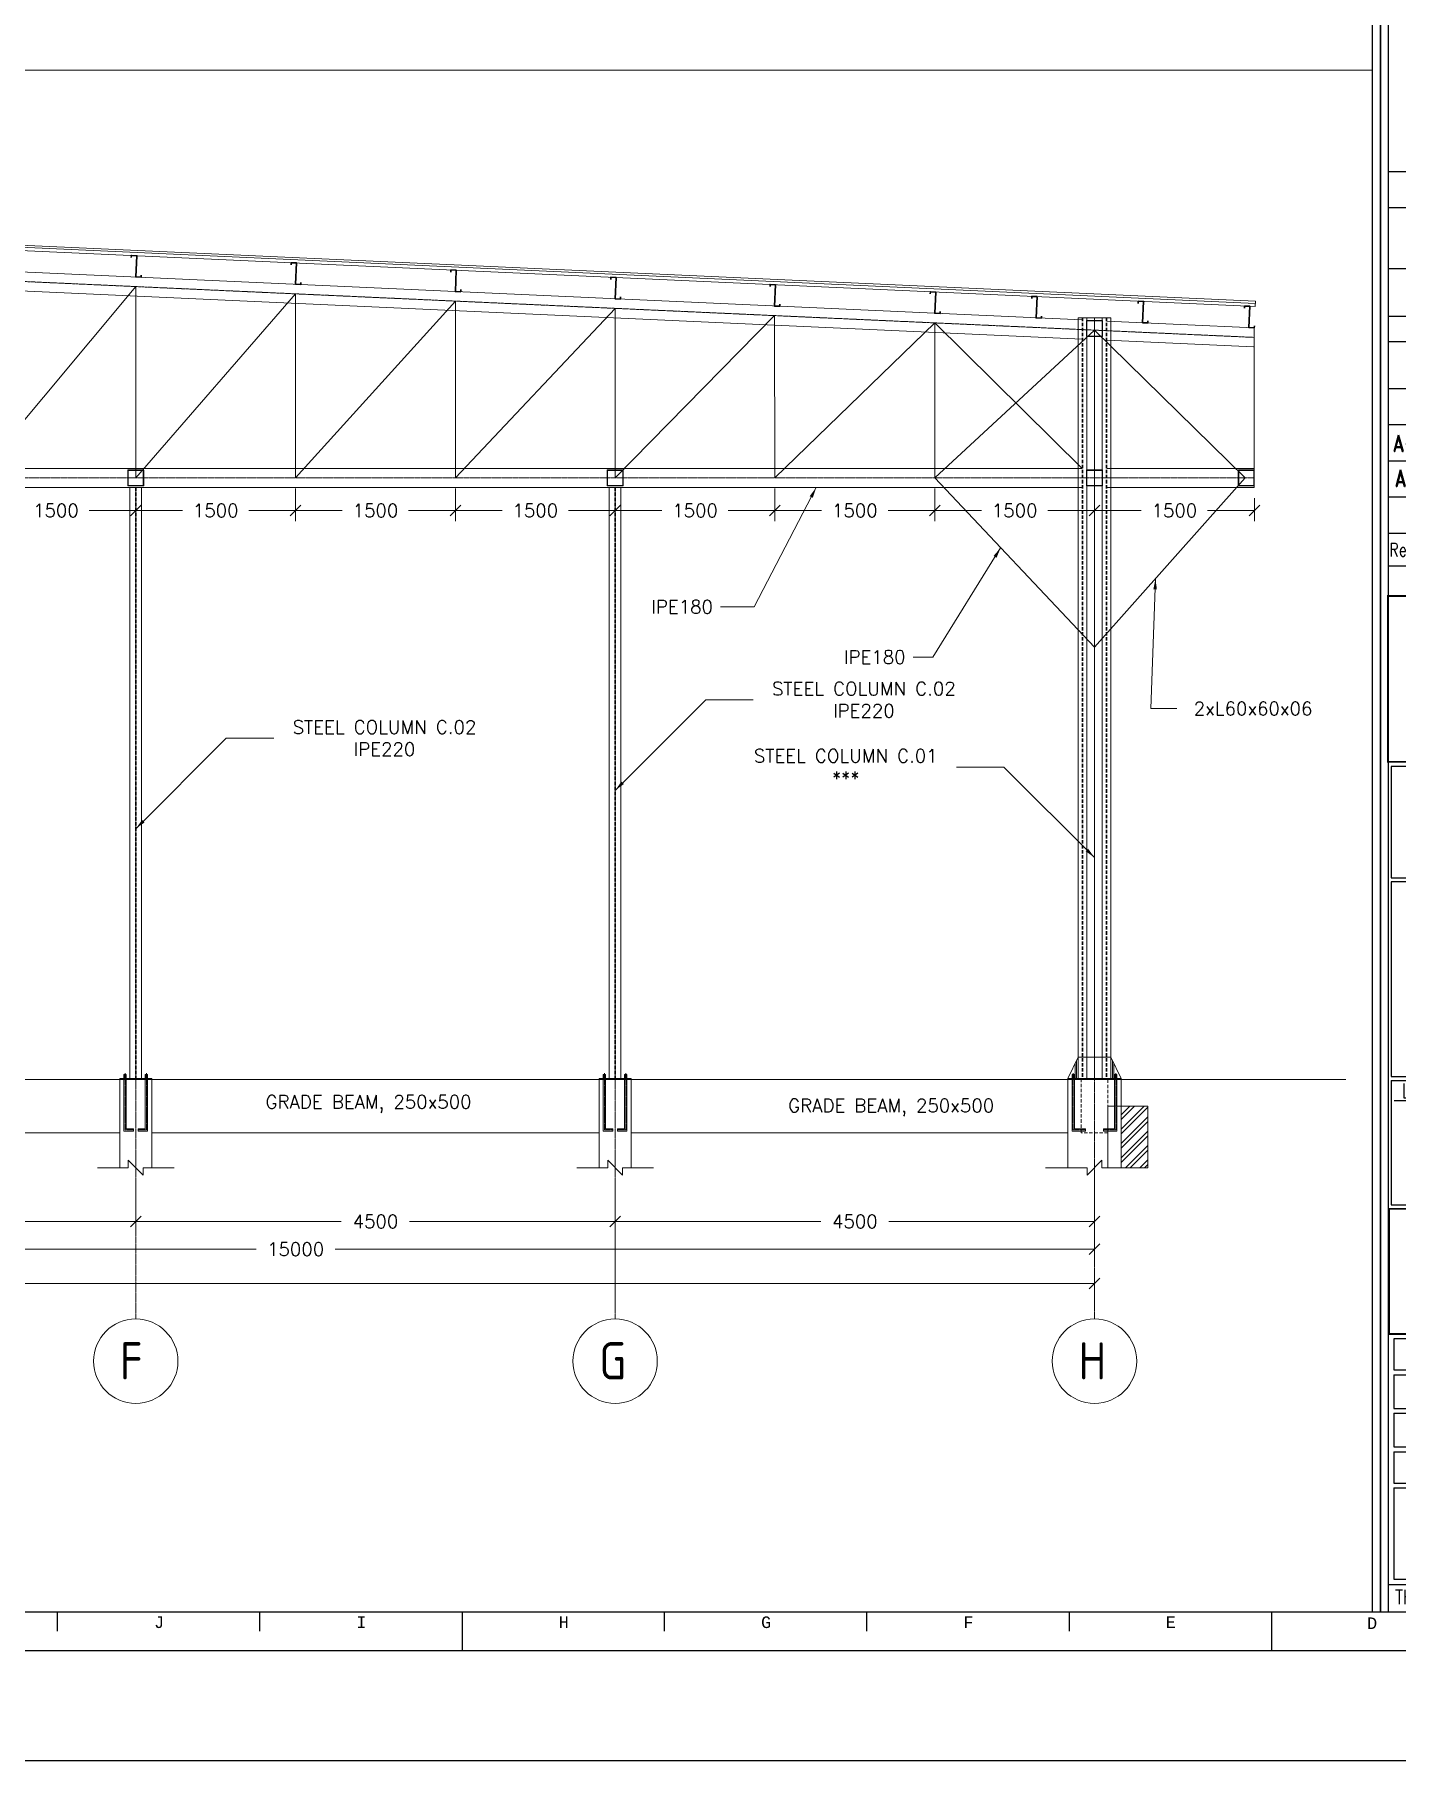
# Model space of a CAD drawing. Header units: millimetres. Extents: x -388065 to 2372687422, y -192755 to 667797.
# Drawn here: x 1439258 to 1452043, y 380354 to 396562 of the extents above; entities that cross this region are included whole.
import ezdxf

# ---------------------------------------------------------------- set-up
doc = ezdxf.new("R2010")
doc.units = ezdxf.units.MM
doc.linetypes.add('CENTER', pattern=[2, 1.25, -0.25, 0.25, -0.25])
doc.linetypes.add('HIDDEN2', pattern=[4.7625, 3.175, -1.5875])
doc.layers.add('Label', color=192, linetype='Continuous')
doc.layers.add('LOGO', color=250, linetype='Continuous')
for name, color, linetype, lineweight in [('STR-CL', 1, 'CENTER', 9), ('STR-CONC_IN_SEC', 7, 'Continuous', 15), ('STR-CONC_IN_SEC_HIDD', 7, 'HIDDEN2', 15), ('STR-DIM', 1, 'Continuous', 9), ('STR-GRID', 248, 'Continuous', 9), ('STR-STEEL', 6, 'Continuous', 30), ('STR-STEEL_IN_SEC', 6, 'Continuous', 15), ('STR-STEEL_IN_SEC_HIDD', 6, 'HIDDEN2', 15), ('STR-TEXT', 7, 'Continuous', 9)]:
    doc.layers.add(name, color=color, linetype=linetype, lineweight=lineweight)
doc.styles.add('MINA_MM_ANNOT_PLAN', font='dim.shx', dxfattribs={"height": 350})
doc.styles.add('MINA_MM_X-SEC', font='romans.shx', dxfattribs={"height": 125})
doc.styles.add('ROMAND', font='romand__.ttf', dxfattribs={"height": 0.22})
doc.styles.add('STANDART', font='MONOTXT.shx')
doc.dimstyles.new('MINA_MM_X-SEC', dxfattribs={"dimtxt": 125, "dimasz": 100, "dimexe": 100, "dimexo": 100, "dimgap": 100, "dimtad": 0, "dimdec": 0, "dimzin": 0, "dimdsep": 46, "dimtxsty": 'MINA_MM_X-SEC', "dimblk": 'OBLIQUE', "dimcen": 0.09, "dimclrd": 256, "dimclre": 256, "dimclrt": 7, "dimadec": 0, "dimazin": 0, "dimtfac": 1, "dimtdec": 0, "dimtix": 1, "dimtofl": 0, "dimtmove": 0, "dimatfit": 0, "dimfxl": 1, "dimtolj": 1, "dimtzin": 0, "dimlwd": -1, "dimlwe": -1, "dimarcsym": 0})

# ---------------------------------------------------------------- blocks, each defined once
blk = doc.blocks.new('_OBLIQUE')
at = {"color": 0, "linetype": 'ByBlock'}
blk.add_line((-0.5, -0.5), (0.5, 0.5), dxfattribs=at)
blk = doc.blocks.new('*D1618')
at = {"layer": 'Defpoints', "color": 0, "ltscale": 10, "transparency": 16777216}
for p in [(1449209, 384833), (1419209, 384499), (1449209, 384499)]:
    blk.add_point(p, dxfattribs=at)
at = {"layer": 'STR-DIM', "ltscale": 10, "transparency": 16777216}
for p, q in [((1419209, 384599), (1419209, 384933)), ((1419209, 384833), (1433829, 384833)), ((1449209, 384833), (1434588, 384833)), ((1449209, 384599), (1449209, 384933))]:
    blk.add_line(p, q, dxfattribs=at)
at = {"layer": 'STR-DIM', "ltscale": 10, "transparency": 16777216, "xscale": 100, "yscale": 100, "zscale": 100, "rotation": 180}
blk.add_blockref('_OBLIQUE', (1419209, 384833), dxfattribs=at)
at = {"layer": 'STR-DIM', "ltscale": 10, "transparency": 16777216, "xscale": 100, "yscale": 100, "zscale": 100}
blk.add_blockref('_OBLIQUE', (1449209, 384833), dxfattribs=at)
at = {"layer": 'STR-DIM', "color": 7, "ltscale": 10, "transparency": 16777216, "insert": (1434209, 384833), "char_height": 125, "attachment_point": 5, "style": 'MINA_MM_X-SEC'}
blk.add_mtext('\\A1;30000', dxfattribs=at)
blk = doc.blocks.new('*D1546')
at = {"layer": 'Defpoints', "color": 0, "ltscale": 10, "transparency": 16777216}
for p in [(1449209, 392398), (1450709, 392308), (1449209, 392092)]:
    blk.add_point(p, dxfattribs=at)
at = {"layer": 'STR-DIM', "ltscale": 10, "transparency": 16777216}
for p, q in [((1449209, 392298), (1449209, 391992)), ((1449209, 392092), (1449647, 392092)), ((1450709, 392092), (1450270, 392092)), ((1450709, 392208), (1450709, 391992))]:
    blk.add_line(p, q, dxfattribs=at)
at = {"layer": 'STR-DIM', "ltscale": 10, "transparency": 16777216, "xscale": 100, "yscale": 100, "zscale": 100, "rotation": 180}
blk.add_blockref('_OBLIQUE', (1449209, 392092), dxfattribs=at)
at = {"layer": 'STR-DIM', "ltscale": 10, "transparency": 16777216, "xscale": 100, "yscale": 100, "zscale": 100}
blk.add_blockref('_OBLIQUE', (1450709, 392092), dxfattribs=at)
at = {"layer": 'STR-DIM', "color": 7, "ltscale": 10, "transparency": 16777216, "insert": (1449959, 392092), "char_height": 125, "attachment_point": 5, "style": 'MINA_MM_X-SEC'}
blk.add_mtext('\\A1;1500', dxfattribs=at)
blk = doc.blocks.new('*D1547')
at = {"layer": 'Defpoints', "color": 0, "ltscale": 10, "transparency": 16777216}
for p in [(1447709, 392398), (1449209, 392398), (1447709, 392092)]:
    blk.add_point(p, dxfattribs=at)
at = {"layer": 'STR-DIM', "ltscale": 10, "transparency": 16777216}
for p, q in [((1447709, 392298), (1447709, 391992)), ((1449209, 392298), (1449209, 391992)), ((1447709, 392092), (1448147, 392092)), ((1449209, 392092), (1448770, 392092))]:
    blk.add_line(p, q, dxfattribs=at)
at = {"layer": 'STR-DIM', "ltscale": 10, "transparency": 16777216, "xscale": 100, "yscale": 100, "zscale": 100, "rotation": 180}
blk.add_blockref('_OBLIQUE', (1447709, 392092), dxfattribs=at)
at = {"layer": 'STR-DIM', "ltscale": 10, "transparency": 16777216, "xscale": 100, "yscale": 100, "zscale": 100}
blk.add_blockref('_OBLIQUE', (1449209, 392092), dxfattribs=at)
at = {"layer": 'STR-DIM', "color": 7, "ltscale": 10, "transparency": 16777216, "insert": (1448459, 392092), "char_height": 125, "attachment_point": 5, "style": 'MINA_MM_X-SEC'}
blk.add_mtext('\\A1;1500', dxfattribs=at)
blk = doc.blocks.new('*D1548')
at = {"layer": 'Defpoints', "color": 0, "ltscale": 10, "transparency": 16777216}
for p in [(1444709, 392398), (1446209, 392398), (1444709, 392092)]:
    blk.add_point(p, dxfattribs=at)
at = {"layer": 'STR-DIM', "ltscale": 10, "transparency": 16777216}
for p, q in [((1444709, 392298), (1444709, 391992)), ((1446209, 392298), (1446209, 391992)), ((1444709, 392092), (1445147, 392092)), ((1446209, 392092), (1445770, 392092))]:
    blk.add_line(p, q, dxfattribs=at)
at = {"layer": 'STR-DIM', "ltscale": 10, "transparency": 16777216, "xscale": 100, "yscale": 100, "zscale": 100, "rotation": 180}
blk.add_blockref('_OBLIQUE', (1444709, 392092), dxfattribs=at)
at = {"layer": 'STR-DIM', "ltscale": 10, "transparency": 16777216, "xscale": 100, "yscale": 100, "zscale": 100}
blk.add_blockref('_OBLIQUE', (1446209, 392092), dxfattribs=at)
at = {"layer": 'STR-DIM', "color": 7, "ltscale": 10, "transparency": 16777216, "insert": (1445459, 392092), "char_height": 125, "attachment_point": 5, "style": 'MINA_MM_X-SEC'}
blk.add_mtext('\\A1;1500', dxfattribs=at)
blk = doc.blocks.new('*D1549')
at = {"layer": 'Defpoints', "color": 0, "ltscale": 10, "transparency": 16777216}
for p in [(1443209, 392398), (1444709, 392398), (1443209, 392092)]:
    blk.add_point(p, dxfattribs=at)
at = {"layer": 'STR-DIM', "ltscale": 10, "transparency": 16777216}
for p, q in [((1443209, 392298), (1443209, 391992)), ((1444709, 392298), (1444709, 391992)), ((1443209, 392092), (1443647, 392092)), ((1444709, 392092), (1444270, 392092))]:
    blk.add_line(p, q, dxfattribs=at)
at = {"layer": 'STR-DIM', "ltscale": 10, "transparency": 16777216, "xscale": 100, "yscale": 100, "zscale": 100, "rotation": 180}
blk.add_blockref('_OBLIQUE', (1443209, 392092), dxfattribs=at)
at = {"layer": 'STR-DIM', "ltscale": 10, "transparency": 16777216, "xscale": 100, "yscale": 100, "zscale": 100}
blk.add_blockref('_OBLIQUE', (1444709, 392092), dxfattribs=at)
at = {"layer": 'STR-DIM', "color": 7, "ltscale": 10, "transparency": 16777216, "insert": (1443959, 392092), "char_height": 125, "attachment_point": 5, "style": 'MINA_MM_X-SEC'}
blk.add_mtext('\\A1;1500', dxfattribs=at)
blk = doc.blocks.new('*D1550')
at = {"layer": 'Defpoints', "color": 0, "ltscale": 10, "transparency": 16777216}
for p in [(1441709, 392398), (1443209, 392398), (1441709, 392092)]:
    blk.add_point(p, dxfattribs=at)
at = {"layer": 'STR-DIM', "ltscale": 10, "transparency": 16777216}
for p, q in [((1441709, 392298), (1441709, 391992)), ((1443209, 392298), (1443209, 391992)), ((1441709, 392092), (1442147, 392092)), ((1443209, 392092), (1442770, 392092))]:
    blk.add_line(p, q, dxfattribs=at)
at = {"layer": 'STR-DIM', "ltscale": 10, "transparency": 16777216, "xscale": 100, "yscale": 100, "zscale": 100, "rotation": 180}
blk.add_blockref('_OBLIQUE', (1441709, 392092), dxfattribs=at)
at = {"layer": 'STR-DIM', "ltscale": 10, "transparency": 16777216, "xscale": 100, "yscale": 100, "zscale": 100}
blk.add_blockref('_OBLIQUE', (1443209, 392092), dxfattribs=at)
at = {"layer": 'STR-DIM', "color": 7, "ltscale": 10, "transparency": 16777216, "insert": (1442459, 392092), "char_height": 125, "attachment_point": 5, "style": 'MINA_MM_X-SEC'}
blk.add_mtext('\\A1;1500', dxfattribs=at)
blk = doc.blocks.new('*D1551')
at = {"layer": 'Defpoints', "color": 0, "ltscale": 10, "transparency": 16777216}
for p in [(1440209, 392398), (1441709, 392398), (1440209, 392092)]:
    blk.add_point(p, dxfattribs=at)
at = {"layer": 'STR-DIM', "ltscale": 10, "transparency": 16777216}
for p, q in [((1440209, 392298), (1440209, 391992)), ((1441709, 392298), (1441709, 391992)), ((1440209, 392092), (1440647, 392092)), ((1441709, 392092), (1441270, 392092))]:
    blk.add_line(p, q, dxfattribs=at)
at = {"layer": 'STR-DIM', "ltscale": 10, "transparency": 16777216, "xscale": 100, "yscale": 100, "zscale": 100, "rotation": 180}
blk.add_blockref('_OBLIQUE', (1440209, 392092), dxfattribs=at)
at = {"layer": 'STR-DIM', "ltscale": 10, "transparency": 16777216, "xscale": 100, "yscale": 100, "zscale": 100}
blk.add_blockref('_OBLIQUE', (1441709, 392092), dxfattribs=at)
at = {"layer": 'STR-DIM', "color": 7, "ltscale": 10, "transparency": 16777216, "insert": (1440959, 392092), "char_height": 125, "attachment_point": 5, "style": 'MINA_MM_X-SEC'}
blk.add_mtext('\\A1;1500', dxfattribs=at)
blk = doc.blocks.new('*D1552')
at = {"layer": 'Defpoints', "color": 0, "ltscale": 10, "transparency": 16777216}
for p in [(1438709, 392398), (1440209, 392398), (1438709, 392092)]:
    blk.add_point(p, dxfattribs=at)
at = {"layer": 'STR-DIM', "ltscale": 10, "transparency": 16777216}
for p, q in [((1438709, 392298), (1438709, 391992)), ((1440209, 392298), (1440209, 391992)), ((1438709, 392092), (1439147, 392092)), ((1440209, 392092), (1439770, 392092))]:
    blk.add_line(p, q, dxfattribs=at)
at = {"layer": 'STR-DIM', "ltscale": 10, "transparency": 16777216, "xscale": 100, "yscale": 100, "zscale": 100, "rotation": 180}
blk.add_blockref('_OBLIQUE', (1438709, 392092), dxfattribs=at)
at = {"layer": 'STR-DIM', "ltscale": 10, "transparency": 16777216, "xscale": 100, "yscale": 100, "zscale": 100}
blk.add_blockref('_OBLIQUE', (1440209, 392092), dxfattribs=at)
at = {"layer": 'STR-DIM', "color": 7, "ltscale": 10, "transparency": 16777216, "insert": (1439459, 392092), "char_height": 125, "attachment_point": 5, "style": 'MINA_MM_X-SEC'}
blk.add_mtext('\\A1;1500', dxfattribs=at)
blk = doc.blocks.new('*D1556')
at = {"layer": 'Defpoints', "color": 0, "ltscale": 10, "transparency": 16777216}
for p in [(1446209, 392398), (1447709, 392398), (1447709, 392092)]:
    blk.add_point(p, dxfattribs=at)
at = {"layer": 'STR-DIM', "ltscale": 10, "transparency": 16777216}
for p, q in [((1446209, 392298), (1446209, 391992)), ((1447709, 392298), (1447709, 391992)), ((1446209, 392092), (1446647, 392092)), ((1447709, 392092), (1447270, 392092))]:
    blk.add_line(p, q, dxfattribs=at)
at = {"layer": 'STR-DIM', "ltscale": 10, "transparency": 16777216, "xscale": 100, "yscale": 100, "zscale": 100, "rotation": 180}
blk.add_blockref('_OBLIQUE', (1446209, 392092), dxfattribs=at)
at = {"layer": 'STR-DIM', "ltscale": 10, "transparency": 16777216, "xscale": 100, "yscale": 100, "zscale": 100}
blk.add_blockref('_OBLIQUE', (1447709, 392092), dxfattribs=at)
at = {"layer": 'STR-DIM', "color": 7, "ltscale": 10, "transparency": 16777216, "insert": (1446959, 392092), "char_height": 125, "attachment_point": 5, "style": 'MINA_MM_X-SEC'}
blk.add_mtext('\\A1;1500', dxfattribs=at)
blk = doc.blocks.new('*D1558')
at = {"layer": 'Defpoints', "color": 0, "ltscale": 10, "transparency": 16777216}
for p in [(1434209, 392398), (1449209, 385664), (1434209, 385154)]:
    blk.add_point(p, dxfattribs=at)
at = {"layer": 'STR-DIM', "ltscale": 10, "transparency": 16777216}
for p, q in [((1434209, 392298), (1434209, 385054)), ((1449209, 385564), (1449209, 385054)), ((1434209, 385154), (1441338, 385154)), ((1449209, 385154), (1442079, 385154))]:
    blk.add_line(p, q, dxfattribs=at)
at = {"layer": 'STR-DIM', "ltscale": 10, "transparency": 16777216, "xscale": 100, "yscale": 100, "zscale": 100, "rotation": 180}
blk.add_blockref('_OBLIQUE', (1434209, 385154), dxfattribs=at)
at = {"layer": 'STR-DIM', "ltscale": 10, "transparency": 16777216, "xscale": 100, "yscale": 100, "zscale": 100}
blk.add_blockref('_OBLIQUE', (1449209, 385154), dxfattribs=at)
at = {"layer": 'STR-DIM', "color": 7, "ltscale": 10, "transparency": 16777216, "insert": (1441709, 385154), "char_height": 125, "attachment_point": 5, "style": 'MINA_MM_X-SEC'}
blk.add_mtext('\\A1;15000', dxfattribs=at)
blk = doc.blocks.new('*D1621')
at = {"layer": 'Defpoints', "color": 0, "ltscale": 10, "transparency": 16777216}
for p in [(1449209, 385664), (1449209, 385416), (1444709, 384499)]:
    blk.add_point(p, dxfattribs=at)
at = {"layer": 'STR-DIM', "ltscale": 10, "transparency": 16777216}
for p, q in [((1444709, 384599), (1444709, 385516)), ((1449209, 385564), (1449209, 385316)), ((1444709, 385416), (1446638, 385416)), ((1449209, 385416), (1447279, 385416))]:
    blk.add_line(p, q, dxfattribs=at)
at = {"layer": 'STR-DIM', "ltscale": 10, "transparency": 16777216, "xscale": 100, "yscale": 100, "zscale": 100, "rotation": 180}
blk.add_blockref('_OBLIQUE', (1444709, 385416), dxfattribs=at)
at = {"layer": 'STR-DIM', "ltscale": 10, "transparency": 16777216, "xscale": 100, "yscale": 100, "zscale": 100}
blk.add_blockref('_OBLIQUE', (1449209, 385416), dxfattribs=at)
at = {"layer": 'STR-DIM', "color": 7, "ltscale": 10, "transparency": 16777216, "insert": (1446959, 385416), "char_height": 125, "attachment_point": 5, "style": 'MINA_MM_X-SEC'}
blk.add_mtext('\\A1;4500', dxfattribs=at)
blk = doc.blocks.new('LABLE')
at = {"layer": 'Label', "color": 7}
for p, q in [((68251, 679), (68251, 55391)), ((68531, 679), (68531, 55391)), ((68531, 26008), (79751, 26008)), ((68524, 15634), (79751, 15634)), ((68531, 15634), (79751, 15634)), ((679, 679), (79751, 679)), ((45139, 340), (45139, 679)), ((48696, 340), (48696, 679)), ((52253, 0), (52253, 679)), ((55809, 340), (55809, 679)), ((59366, 340), (59366, 679)), ((62923, 340), (62923, 679)), ((66480, 0), (66480, 679)), ((68531, 679), (79751, 679)), ((0, 0), (80430, 0))]:
    blk.add_line(p, q, dxfattribs=at)
at = {"layer": 'Label', "color": 253, "linetype": 'Continuous'}
for p, q in [((68531, 25372), (79751, 25372)), ((68531, 24300), (79751, 24300)), ((68531, 23464), (73945, 23464)), ((68531, 23020), (79751, 23020)), ((68531, 22192), (73945, 22192)), ((68531, 21556), (79751, 21556)), ((68531, 20920), (79751, 20920)), ((68531, 20284), (79751, 20284))]:
    blk.add_line(p, q, dxfattribs=at)
at = {"layer": 'Label', "color": 7, "linetype": 'Continuous'}
for p, q in [((68531, 19648), (79751, 19648)), ((68531, 19073), (79751, 19073)), ((68531, 18538), (79751, 18538)), ((79651, 15543), (68580, 15543)), ((68580, 15543), (68580, 13583)), ((68580, 13583), (79651, 13583)), ((68580, 13513), (68580, 10090)), ((68580, 10090), (79651, 10090)), ((68580, 10020), (77431, 10020)), ((71078, 5482), (68624, 5482)), ((68624, 5482), (68624, 4932)), ((68624, 4932), (71078, 4932)), ((68624, 4847), (68624, 4255)), ((68624, 4847), (71078, 4847)), ((68624, 4255), (71078, 4255)), ((68624, 4170), (71078, 4170)), ((68624, 4170), (68624, 3578)), ((68624, 3578), (71078, 3578)), ((68624, 3493), (68624, 2943)), ((68624, 3493), (71078, 3493)), ((68624, 2943), (71078, 2943)), ((68624, 2859), (68624, 1251)), ((68624, 2859), (75055, 2859)), ((68531, 1158), (79751, 1158))]:
    blk.add_line(p, q, dxfattribs=at)
at = {"layer": 'Label', "color": 7, "const_width": 30}
blk.add_lwpolyline([(68391, 679), (68391, 55391)], dxfattribs=at)
at = {"layer": 'Label', "color": 7, "const_width": 20}
for points in [[(79765, 15620), (79765, 18552), (68517, 18552), (68517, 15620)], [(79765, 5558), (79765, 7772), (68531, 7772), (68531, 5558)]]:
    blk.add_lwpolyline(points, close=True, dxfattribs=at)
at = {"layer": 'Label', "color": 7}
for points in [[(79758, 15627), (79758, 18545), (68524, 18545), (68524, 15627)], [(79751, 5572), (79751, 7758), (68545, 7758), (68545, 5572)]]:
    blk.add_lwpolyline(points, close=True, dxfattribs=at)
at = {"layer": 'Label', "color": 7, "linetype": 'Continuous'}
for points in [[(79651, 10090), (79651, 13513), (68580, 13513)], [(68580, 10020), (68580, 7835), (77431, 7835), (77431, 10020)], [(68624, 1251), (75055, 1251)]]:
    blk.add_lwpolyline(points, dxfattribs=at)
at = {"layer": 'Label', "color": 7, "linetype": 'Continuous', "style": 'ROMAND', "width": 0.8}
for s, height, p in [('A-02', 287.5, (68611, 21084)), ('A-01', 287.5, (68648, 20470)), ('Revision', 230, (68546, 19239)), ('%%u Location :', 250, (68630, 9720)), ('THIS DRAWING IS A PROPERTY OF TECHNOCON ENGINEERING GROUP', 250, (68650, 816))]:
    blk.add_text(s, height=height, dxfattribs=at).set_placement(p)
at = {"layer": 'Label', "color": 7, "style": 'STANDART', "width": 1}
for s, p in [('J', (46835, 394)), ('I', (50391, 394)), ('H', (53948, 394)), ('G', (57505, 394)), ('F', (61062, 394)), ('E', (64619, 394)), ('D', (68158, 377))]:
    blk.add_text(s, height=203, dxfattribs=at).set_placement(p)
blk = doc.blocks.new('*D1626')
at = {"layer": 'Defpoints', "color": 0, "ltscale": 10, "transparency": 16777216}
for p in [(1435709, 385920), (1440209, 385920), (1440209, 385416)]:
    blk.add_point(p, dxfattribs=at)
at = {"layer": 'STR-DIM', "ltscale": 10, "transparency": 16777216}
for p, q in [((1435709, 385820), (1435709, 385316)), ((1440209, 385820), (1440209, 385316)), ((1435709, 385416), (1437638, 385416)), ((1440209, 385416), (1438279, 385416))]:
    blk.add_line(p, q, dxfattribs=at)
at = {"layer": 'STR-DIM', "ltscale": 10, "transparency": 16777216, "xscale": 100, "yscale": 100, "zscale": 100, "rotation": 180}
blk.add_blockref('_OBLIQUE', (1435709, 385416), dxfattribs=at)
at = {"layer": 'STR-DIM', "ltscale": 10, "transparency": 16777216, "xscale": 100, "yscale": 100, "zscale": 100}
blk.add_blockref('_OBLIQUE', (1440209, 385416), dxfattribs=at)
at = {"layer": 'STR-DIM', "color": 7, "ltscale": 10, "transparency": 16777216, "insert": (1437959, 385416), "char_height": 125, "attachment_point": 5, "style": 'MINA_MM_X-SEC'}
blk.add_mtext('\\A1;4500', dxfattribs=at)
blk = doc.blocks.new('*D1627')
at = {"layer": 'Defpoints', "color": 0, "ltscale": 10, "transparency": 16777216}
for p in [(1440209, 385920), (1444709, 385920), (1444709, 385416)]:
    blk.add_point(p, dxfattribs=at)
at = {"layer": 'STR-DIM', "ltscale": 10, "transparency": 16777216}
for p, q in [((1440209, 385820), (1440209, 385316)), ((1444709, 385820), (1444709, 385316)), ((1440209, 385416), (1442138, 385416)), ((1444709, 385416), (1442779, 385416))]:
    blk.add_line(p, q, dxfattribs=at)
at = {"layer": 'STR-DIM', "ltscale": 10, "transparency": 16777216, "xscale": 100, "yscale": 100, "zscale": 100, "rotation": 180}
blk.add_blockref('_OBLIQUE', (1440209, 385416), dxfattribs=at)
at = {"layer": 'STR-DIM', "ltscale": 10, "transparency": 16777216, "xscale": 100, "yscale": 100, "zscale": 100}
blk.add_blockref('_OBLIQUE', (1444709, 385416), dxfattribs=at)
at = {"layer": 'STR-DIM', "color": 7, "ltscale": 10, "transparency": 16777216, "insert": (1442459, 385416), "char_height": 125, "attachment_point": 5, "style": 'MINA_MM_X-SEC'}
blk.add_mtext('\\A1;4500', dxfattribs=at)
blk = doc.blocks.new('*D1628')
at = {"layer": 'Defpoints', "color": 0, "ltscale": 10, "transparency": 16777216}
for p in [(1444709, 385920), (1449209, 385920), (1449209, 385416)]:
    blk.add_point(p, dxfattribs=at)
at = {"layer": 'STR-DIM', "ltscale": 10, "transparency": 16777216}
for p, q in [((1444709, 385820), (1444709, 385316)), ((1449209, 385820), (1449209, 385316)), ((1444709, 385416), (1446638, 385416)), ((1449209, 385416), (1447279, 385416))]:
    blk.add_line(p, q, dxfattribs=at)
at = {"layer": 'STR-DIM', "ltscale": 10, "transparency": 16777216, "xscale": 100, "yscale": 100, "zscale": 100, "rotation": 180}
blk.add_blockref('_OBLIQUE', (1444709, 385416), dxfattribs=at)
at = {"layer": 'STR-DIM', "ltscale": 10, "transparency": 16777216, "xscale": 100, "yscale": 100, "zscale": 100}
blk.add_blockref('_OBLIQUE', (1449209, 385416), dxfattribs=at)
at = {"layer": 'STR-DIM', "color": 7, "ltscale": 10, "transparency": 16777216, "insert": (1446959, 385416), "char_height": 125, "attachment_point": 5, "style": 'MINA_MM_X-SEC'}
blk.add_mtext('\\A1;4500', dxfattribs=at)

msp = doc.modelspace()

# ---------------------------------------------------------------- hatches: boundary and pattern name
at = {"layer": 'STR-CONC_IN_SEC', "ltscale": 10}
h = msp.add_hatch(dxfattribs=at)
h.set_pattern_fill('ANSI32', color=256, scale=10)
h.set_pattern_definition([(45, (1118314.47, 443489.88), (-67.35192, 67.35192), []), (45, (1118359.37, 443489.88), (-67.35192, 67.35192), [])])
h.paths.add_polyline_path([(1449458.5094, 385919.5076), (1449458.5094, 386497.5981), (1449708.5094, 386497.5981), (1449708.5094, 385919.5076)])

# ---------------------------------------------------------------- linework, layer by layer
at = {"layer": 'LOGO', "ltscale": 0.1}
msp.add_lwpolyline([(1459406.7465, 380353.5137), (1459406.7465, 412098.7654), (1414461.0282, 412098.7654), (1414461.0282, 380353.5137)], close=True, dxfattribs=at)
at = {"layer": 'STR-CL', "ltscale": 10}
for p, q in [((1450704.4227, 393717.6909), (1434208.5094, 394467.5052)), ((1449208.5094, 393902.7572), (1449208.5094, 384499.4444)), ((1434208.5094, 392397.5981), (1450708.5094, 392397.5981)), ((1440208.5094, 392307.5981), (1440208.5094, 384499.4444)), ((1444708.5094, 392307.5981), (1444708.5094, 384499.4444)), ((1440108.5094, 386275.7926), (1440108.5094, 386806.8254)), ((1440308.5094, 386275.7926), (1440308.5094, 386806.8254)), ((1444608.5094, 386275.7926), (1444608.5094, 386806.8254)), ((1444808.5094, 386275.7926), (1444808.5094, 386806.8254)), ((1449008.5094, 386275.7926), (1449008.5094, 386806.8254)), ((1449408.5094, 386275.7926), (1449408.5094, 386806.8254)), ((1440108.5094, 386275.7926), (1440185.8915, 386275.7926)), ((1440308.5094, 386275.7926), (1440231.1274, 386275.7926)), ((1444608.5094, 386275.7926), (1444685.8915, 386275.7926)), ((1444808.5094, 386275.7926), (1444731.1274, 386275.7926)), ((1449008.5094, 386275.7926), (1449123.2562, 386275.7926)), ((1449408.5094, 386275.7926), (1449293.7626, 386275.7926))]:
    msp.add_line(p, q, dxfattribs=at)
at = {"layer": 'STR-CONC_IN_SEC', "ltscale": 10}
for p, q in [((1416562.146, 386747.5981), (1451568.9627, 386747.5981)), ((1435858.5094, 386247.5981), (1440058.5094, 386247.5981)), ((1440358.5094, 386247.5981), (1444558.5094, 386247.5981)), ((1444858.5094, 386247.5981), (1448958.5094, 386247.5981))]:
    msp.add_line(p, q, dxfattribs=at)
for points in [[(1440358.5094, 385919.5076), (1440358.5094, 386747.5981), (1440058.5094, 386747.5981), (1440058.5094, 385919.5076)], [(1444858.5094, 385919.5076), (1444858.5094, 386747.5981), (1444558.5094, 386747.5981), (1444558.5094, 385919.5076)], [(1448958.5094, 385919.5076), (1448958.5094, 386747.5981), (1449458.5094, 386747.5981), (1449458.5094, 385919.5076)], [(1440568.5094, 385919.5076), (1440278.5094, 385919.5076), (1440278.5094, 385849.5076), (1440138.5094, 385989.5076), (1440138.5094, 385919.5076), (1439848.5094, 385919.5076)], [(1445068.5094, 385919.5076), (1444778.5094, 385919.5076), (1444778.5094, 385849.5076), (1444638.5094, 385989.5076), (1444638.5094, 385919.5076), (1444348.5094, 385919.5076)], [(1448748.5094, 385919.5076), (1449138.5094, 385919.5076), (1449138.5094, 385849.5076), (1449278.5094, 385989.5076), (1449278.5094, 385919.5076), (1449668.5094, 385919.5076)]]:
    msp.add_lwpolyline(points, dxfattribs=at)
msp.add_lwpolyline([(1449708.5094, 386497.5981), (1449333.5094, 386497.5981), (1449333.5094, 385919.5076), (1449708.5094, 385919.5076)], close=True, dxfattribs=at)
at = {"layer": 'STR-CONC_IN_SEC_HIDD', "ltscale": 10}
msp.add_lwpolyline([(1449083.5094, 386747.5981), (1449333.5094, 386747.5981), (1449333.5094, 386247.5981), (1449083.5094, 386247.5981)], close=True, dxfattribs=at)
at = {"layer": 'STR-GRID', "ltscale": 10}
for centre in [(1440208.5094, 384103.3669), (1444708.5094, 384103.3669), (1449208.5094, 384103.3669)]:
    msp.add_circle(centre, 396.0775, dxfattribs=at)
at = {"layer": 'STR-STEEL', "ltscale": 10}
for points in [[(1440166.7344, 394466.9555), (1440167.6425, 394486.9349), (1440217.5909, 394484.6645), (1440208.5094, 394284.8708), (1440258.4578, 394282.6004), (1440259.366, 394302.5798)], [(1441666.7344, 394398.7737), (1441667.6425, 394418.7531), (1441717.5909, 394416.4827), (1441708.5094, 394216.689), (1441758.4578, 394214.4186), (1441759.366, 394234.398)], [(1443166.7344, 394330.5919), (1443167.6425, 394350.5713), (1443217.5909, 394348.3009), (1443208.5094, 394148.5072), (1443258.4578, 394146.2368), (1443259.366, 394166.2162)], [(1444666.7344, 394262.4101), (1444667.6425, 394282.3895), (1444717.5909, 394280.1191), (1444708.5094, 394080.3254), (1444758.4578, 394078.055), (1444759.366, 394098.0344)], [(1446162.6477, 394194.414), (1446163.5558, 394214.3934), (1446213.5043, 394212.123), (1446204.4227, 394012.3293), (1446254.3711, 394010.0589), (1446255.2793, 394030.0383)], [(1447666.7344, 394126.0465), (1447667.6425, 394146.0258), (1447717.5909, 394143.7554), (1447708.5094, 393943.9617), (1447758.4578, 393941.6914), (1447759.366, 393961.6707)], [(1448618.8489, 394082.7685), (1448619.757, 394102.7479), (1448669.7054, 394100.4775), (1448660.6239, 393900.6838), (1448710.5723, 393898.4134), (1448711.4805, 393918.3928)], [(1449617.8174, 394037.3609), (1449618.7255, 394057.3402), (1449668.674, 394055.0698), (1449659.5924, 393855.2761), (1449709.5409, 393853.0058), (1449710.449, 393872.9851)], [(1450616.7859, 393991.9532), (1450617.6941, 394011.9326), (1450667.6425, 394009.6622), (1450658.561, 393809.8685), (1450708.5094, 393807.5981), (1450709.4176, 393827.5775)]]:
    msp.add_lwpolyline(points, dxfattribs=at)
at = {"layer": 'STR-STEEL_IN_SEC', "ltscale": 10}
for p, q in [((1415731.3428, 396226.1395), (1451817.9059, 396226.1365)), ((1450719.8613, 394057.3402), (1434220.5519, 394807.3088)), ((1450718.9532, 394037.3609), (1434220.5519, 394787.2882)), ((1450717.5909, 394007.3918), (1434220.5519, 394757.2572)), ((1449093.5094, 393881.0072), (1434208.5094, 394557.5981)), ((1449093.5094, 393700.8213), (1434208.5094, 394377.4122)), ((1438708.5094, 392397.5981), (1440208.5094, 394194.7779)), ((1440208.5094, 392397.5981), (1440208.5094, 394194.7779)), ((1440208.5094, 392397.5981), (1441708.5094, 394126.5961)), ((1441708.5094, 392397.5981), (1441708.5094, 394126.5961)), ((1441708.5094, 392397.5981), (1443208.5094, 394058.4143)), ((1443208.5094, 392397.5981), (1443208.5094, 394058.4143)), ((1450717.5909, 394007.3918), (1450719.8613, 394057.3402)), ((1443208.5094, 392397.5981), (1444708.5094, 393990.2324)), ((1444708.5094, 392397.5981), (1444708.5094, 393990.2324)), ((1444708.5094, 392397.5981), (1446204.4227, 393922.2364)), ((1446208.5094, 392397.5981), (1446204.4227, 393922.2364)), ((1449055.0094, 393902.7572), (1449055.0094, 386757.5981)), ((1449055.0094, 393902.7572), (1449362.0094, 393902.7572)), ((1449137.0094, 393902.7572), (1449137.0094, 386757.5981)), ((1449208.5094, 393902.7572), (1449208.5094, 386757.5981)), ((1449280.0094, 393902.7572), (1449280.0094, 386757.5981)), ((1450708.5094, 393807.5981), (1449323.5094, 393870.5526)), ((1449362.0094, 393902.7572), (1449362.0094, 386757.5981)), ((1446208.5094, 392397.5981), (1447708.5094, 393853.9617)), ((1447708.5094, 392397.5981), (1447708.5094, 393853.9617)), ((1449093.5094, 392487.5981), (1447708.5094, 393853.8688)), ((1449208.5094, 393785.687), (1447708.5094, 392397.5981)), ((1449208.5094, 392307.5981), (1449208.5094, 393785.687)), ((1449208.5094, 393785.687), (1450622.4225, 392397.5981)), ((1450708.5094, 392307.5981), (1450708.5094, 393807.5981)), ((1450700.336, 393627.7838), (1449323.5094, 393690.3668)), ((1434208.5094, 392487.5981), (1449093.5094, 392487.5981)), ((1449323.5094, 392487.5981), (1450708.5094, 392487.5981)), ((1434208.5094, 392307.5981), (1449093.5094, 392307.5981)), ((1449208.5094, 390807.5981), (1447708.5094, 392397.5981)), ((1450622.4225, 392397.5981), (1449208.5094, 390807.5981)), ((1449323.5094, 392307.5981), (1450708.5094, 392307.5981)), ((1449055.0094, 386957.5981), (1448958.5094, 386757.5981)), ((1449028.5094, 386757.5981), (1449028.5094, 386902.6758)), ((1449038.5094, 386757.5981), (1449038.5094, 386923.4012)), ((1449362.0094, 386957.5981), (1449055.0094, 386957.5981)), ((1449362.0094, 386957.5981), (1449458.5094, 386757.5981)), ((1449378.5094, 386757.5981), (1449378.5094, 386923.4012)), ((1449388.5094, 386757.5981), (1449388.5094, 386902.6758)), ((1440119.5094, 386793.5981), (1440097.5094, 386795.5981)), ((1440119.5094, 386795.5744), (1440097.5094, 386795.5981)), ((1440097.5094, 386264.7926), (1440097.5094, 386795.5744)), ((1440119.5094, 386791.5981), (1440097.5094, 386793.5981)), ((1440119.5094, 386789.5981), (1440097.5094, 386791.5981)), ((1440119.5094, 386787.5981), (1440097.5094, 386789.5981)), ((1440119.5094, 386785.5981), (1440097.5094, 386787.5981)), ((1440119.5094, 386783.5981), (1440097.5094, 386785.5981)), ((1440119.5094, 386781.5981), (1440097.5094, 386783.5981)), ((1440119.5094, 386779.5981), (1440097.5094, 386781.5981)), ((1440119.5094, 386777.5981), (1440097.5094, 386779.5981)), ((1440119.5094, 386775.5981), (1440097.5094, 386777.5981)), ((1440119.5094, 386773.5981), (1440097.5094, 386775.5981)), ((1440119.5094, 386771.5981), (1440097.5094, 386773.5981)), ((1440119.5094, 386769.5981), (1440097.5094, 386771.5981)), ((1440119.5094, 386767.5981), (1440097.5094, 386769.5981)), ((1440119.5094, 386765.5981), (1440097.5094, 386767.5981)), ((1440119.5094, 386763.5981), (1440097.5094, 386765.5981)), ((1440119.5094, 386761.5981), (1440097.5094, 386763.5981)), ((1440119.5094, 386759.5981), (1440097.5094, 386761.5981)), ((1440119.5094, 386757.5981), (1440097.5094, 386759.5981)), ((1440119.5094, 386286.7926), (1440119.5094, 386795.5744)), ((1440297.5094, 386793.5981), (1440319.5094, 386795.5981)), ((1440297.5094, 386795.5744), (1440319.5094, 386795.5981)), ((1440297.5094, 386286.7926), (1440297.5094, 386795.5744)), ((1440297.5094, 386791.5981), (1440319.5094, 386793.5981)), ((1440297.5094, 386789.5981), (1440319.5094, 386791.5981)), ((1440297.5094, 386787.5981), (1440319.5094, 386789.5981)), ((1440297.5094, 386785.5981), (1440319.5094, 386787.5981)), ((1440297.5094, 386783.5981), (1440319.5094, 386785.5981)), ((1440297.5094, 386781.5981), (1440319.5094, 386783.5981)), ((1440297.5094, 386779.5981), (1440319.5094, 386781.5981)), ((1440297.5094, 386777.5981), (1440319.5094, 386779.5981)), ((1440297.5094, 386775.5981), (1440319.5094, 386777.5981)), ((1440297.5094, 386773.5981), (1440319.5094, 386775.5981)), ((1440297.5094, 386771.5981), (1440319.5094, 386773.5981)), ((1440297.5094, 386769.5981), (1440319.5094, 386771.5981)), ((1440297.5094, 386767.5981), (1440319.5094, 386769.5981)), ((1440297.5094, 386765.5981), (1440319.5094, 386767.5981)), ((1440297.5094, 386763.5981), (1440319.5094, 386765.5981)), ((1440297.5094, 386761.5981), (1440319.5094, 386763.5981)), ((1440297.5094, 386759.5981), (1440319.5094, 386761.5981)), ((1440297.5094, 386757.5981), (1440319.5094, 386759.5981)), ((1440319.5094, 386264.7926), (1440319.5094, 386795.5744)), ((1444619.5094, 386793.5981), (1444597.5094, 386795.5981)), ((1444619.5094, 386795.5744), (1444597.5094, 386795.5981)), ((1444597.5094, 386264.7926), (1444597.5094, 386795.5744)), ((1444619.5094, 386791.5981), (1444597.5094, 386793.5981)), ((1444619.5094, 386789.5981), (1444597.5094, 386791.5981)), ((1444619.5094, 386787.5981), (1444597.5094, 386789.5981)), ((1444619.5094, 386785.5981), (1444597.5094, 386787.5981)), ((1444619.5094, 386783.5981), (1444597.5094, 386785.5981)), ((1444619.5094, 386781.5981), (1444597.5094, 386783.5981)), ((1444619.5094, 386779.5981), (1444597.5094, 386781.5981)), ((1444619.5094, 386777.5981), (1444597.5094, 386779.5981)), ((1444619.5094, 386775.5981), (1444597.5094, 386777.5981)), ((1444619.5094, 386773.5981), (1444597.5094, 386775.5981)), ((1444619.5094, 386771.5981), (1444597.5094, 386773.5981)), ((1444619.5094, 386769.5981), (1444597.5094, 386771.5981)), ((1444619.5094, 386767.5981), (1444597.5094, 386769.5981)), ((1444619.5094, 386765.5981), (1444597.5094, 386767.5981)), ((1444619.5094, 386763.5981), (1444597.5094, 386765.5981)), ((1444619.5094, 386761.5981), (1444597.5094, 386763.5981)), ((1444619.5094, 386759.5981), (1444597.5094, 386761.5981)), ((1444619.5094, 386757.5981), (1444597.5094, 386759.5981)), ((1444619.5094, 386286.7926), (1444619.5094, 386795.5744)), ((1444797.5094, 386793.5981), (1444819.5094, 386795.5981)), ((1444797.5094, 386795.5744), (1444819.5094, 386795.5981)), ((1444797.5094, 386286.7926), (1444797.5094, 386795.5744)), ((1444797.5094, 386791.5981), (1444819.5094, 386793.5981)), ((1444797.5094, 386789.5981), (1444819.5094, 386791.5981)), ((1444797.5094, 386787.5981), (1444819.5094, 386789.5981)), ((1444797.5094, 386785.5981), (1444819.5094, 386787.5981)), ((1444797.5094, 386783.5981), (1444819.5094, 386785.5981)), ((1444797.5094, 386781.5981), (1444819.5094, 386783.5981)), ((1444797.5094, 386779.5981), (1444819.5094, 386781.5981)), ((1444797.5094, 386777.5981), (1444819.5094, 386779.5981)), ((1444797.5094, 386775.5981), (1444819.5094, 386777.5981)), ((1444797.5094, 386773.5981), (1444819.5094, 386775.5981)), ((1444797.5094, 386771.5981), (1444819.5094, 386773.5981)), ((1444797.5094, 386769.5981), (1444819.5094, 386771.5981)), ((1444797.5094, 386767.5981), (1444819.5094, 386769.5981)), ((1444797.5094, 386765.5981), (1444819.5094, 386767.5981)), ((1444797.5094, 386763.5981), (1444819.5094, 386765.5981)), ((1444797.5094, 386761.5981), (1444819.5094, 386763.5981)), ((1444797.5094, 386759.5981), (1444819.5094, 386761.5981)), ((1444797.5094, 386757.5981), (1444819.5094, 386759.5981)), ((1444819.5094, 386264.7926), (1444819.5094, 386795.5744)), ((1449458.5094, 386757.5981), (1448958.5094, 386757.5981)), ((1449019.5094, 386793.5981), (1448997.5094, 386795.5981)), ((1449019.5094, 386795.5744), (1448997.5094, 386795.5981)), ((1448997.5094, 386264.7926), (1448997.5094, 386795.5744)), ((1449019.5094, 386791.5981), (1448997.5094, 386793.5981)), ((1449019.5094, 386789.5981), (1448997.5094, 386791.5981)), ((1449019.5094, 386787.5981), (1448997.5094, 386789.5981)), ((1449019.5094, 386785.5981), (1448997.5094, 386787.5981)), ((1449019.5094, 386783.5981), (1448997.5094, 386785.5981)), ((1449019.5094, 386781.5981), (1448997.5094, 386783.5981)), ((1449019.5094, 386779.5981), (1448997.5094, 386781.5981)), ((1449019.5094, 386777.5981), (1448997.5094, 386779.5981)), ((1449019.5094, 386775.5981), (1448997.5094, 386777.5981)), ((1449019.5094, 386773.5981), (1448997.5094, 386775.5981)), ((1449019.5094, 386771.5981), (1448997.5094, 386773.5981)), ((1449019.5094, 386769.5981), (1448997.5094, 386771.5981)), ((1449019.5094, 386767.5981), (1448997.5094, 386769.5981)), ((1449019.5094, 386765.5981), (1448997.5094, 386767.5981)), ((1449019.5094, 386763.5981), (1448997.5094, 386765.5981)), ((1449019.5094, 386761.5981), (1448997.5094, 386763.5981)), ((1449019.5094, 386759.5981), (1448997.5094, 386761.5981)), ((1449019.5094, 386757.5981), (1448997.5094, 386759.5981)), ((1449019.5094, 386286.7926), (1449019.5094, 386795.5744)), ((1449362.0094, 386757.5981), (1449055.0094, 386757.5981)), ((1449397.5094, 386793.5981), (1449419.5094, 386795.5981)), ((1449397.5094, 386795.5744), (1449419.5094, 386795.5981)), ((1449397.5094, 386286.7926), (1449397.5094, 386795.5744)), ((1449397.5094, 386791.5981), (1449419.5094, 386793.5981)), ((1449397.5094, 386789.5981), (1449419.5094, 386791.5981)), ((1449397.5094, 386787.5981), (1449419.5094, 386789.5981)), ((1449397.5094, 386785.5981), (1449419.5094, 386787.5981)), ((1449397.5094, 386783.5981), (1449419.5094, 386785.5981)), ((1449397.5094, 386781.5981), (1449419.5094, 386783.5981)), ((1449397.5094, 386779.5981), (1449419.5094, 386781.5981)), ((1449397.5094, 386777.5981), (1449419.5094, 386779.5981)), ((1449397.5094, 386775.5981), (1449419.5094, 386777.5981)), ((1449397.5094, 386773.5981), (1449419.5094, 386775.5981)), ((1449397.5094, 386771.5981), (1449419.5094, 386773.5981)), ((1449397.5094, 386769.5981), (1449419.5094, 386771.5981)), ((1449397.5094, 386767.5981), (1449419.5094, 386769.5981)), ((1449397.5094, 386765.5981), (1449419.5094, 386767.5981)), ((1449397.5094, 386763.5981), (1449419.5094, 386765.5981)), ((1449397.5094, 386761.5981), (1449419.5094, 386763.5981)), ((1449397.5094, 386759.5981), (1449419.5094, 386761.5981)), ((1449397.5094, 386757.5981), (1449419.5094, 386759.5981)), ((1449419.5094, 386264.7926), (1449419.5094, 386795.5744)), ((1440097.5094, 386264.7926), (1440185.8915, 386264.7926)), ((1440119.5094, 386286.7926), (1440185.8915, 386286.7926)), ((1440185.8915, 386264.7926), (1440185.8915, 386286.7926)), ((1440297.5094, 386286.7926), (1440231.1274, 386286.7926)), ((1440231.1274, 386264.7926), (1440231.1274, 386286.7926)), ((1440319.5094, 386264.7926), (1440231.1274, 386264.7926)), ((1444597.5094, 386264.7926), (1444685.8915, 386264.7926)), ((1444619.5094, 386286.7926), (1444685.8915, 386286.7926)), ((1444685.8915, 386264.7926), (1444685.8915, 386286.7926)), ((1444797.5094, 386286.7926), (1444731.1274, 386286.7926)), ((1444731.1274, 386264.7926), (1444731.1274, 386286.7926)), ((1444819.5094, 386264.7926), (1444731.1274, 386264.7926)), ((1448997.5094, 386264.7926), (1449123.2562, 386264.7926)), ((1449019.5094, 386286.7926), (1449123.2562, 386286.7926)), ((1449123.2562, 386264.7926), (1449123.2562, 386286.7926)), ((1449397.5094, 386286.7926), (1449293.7626, 386286.7926)), ((1449293.7626, 386264.7926), (1449293.7626, 386286.7926)), ((1449419.5094, 386264.7926), (1449293.7626, 386264.7926))]:
    msp.add_line(p, q, dxfattribs=at)
for points in [[(1449280.5094, 393876.1278), (1449136.5094, 393876.1278, 0.4142135624), (1449133.5094, 393873.1278), (1449133.5094, 393729.1278, 0.4142135624), (1449136.5094, 393726.1278), (1449280.5094, 393726.1278, 0.4142135624), (1449283.5094, 393729.1278), (1449283.5094, 393873.1278, 0.4142135624)], [(1449276.5094, 393872.1278), (1449140.5094, 393872.1278, 0.4142135624), (1449137.5094, 393869.1278), (1449137.5094, 393733.1278, 0.4142135624), (1449140.5094, 393730.1278), (1449276.5094, 393730.1278, 0.4142135624), (1449279.5094, 393733.1278), (1449279.5094, 393869.1278, 0.4142135624)], [(1440280.5094, 392472.5981), (1440136.5094, 392472.5981, 0.4142135624), (1440133.5094, 392469.5981), (1440133.5094, 392325.5981, 0.4142135624), (1440136.5094, 392322.5981), (1440280.5094, 392322.5981, 0.4142135624), (1440283.5094, 392325.5981), (1440283.5094, 392469.5981, 0.4142135624)], [(1440276.5094, 392468.5981), (1440140.5094, 392468.5981, 0.4142135624), (1440137.5094, 392465.5981), (1440137.5094, 392329.5981, 0.4142135624), (1440140.5094, 392326.5981), (1440276.5094, 392326.5981, 0.4142135624), (1440279.5094, 392329.5981), (1440279.5094, 392465.5981, 0.4142135624)], [(1444780.5094, 392472.5981), (1444636.5094, 392472.5981, 0.4142135624), (1444633.5094, 392469.5981), (1444633.5094, 392325.5981, 0.4142135624), (1444636.5094, 392322.5981), (1444780.5094, 392322.5981, 0.4142135624), (1444783.5094, 392325.5981), (1444783.5094, 392469.5981, 0.4142135624)], [(1444776.5094, 392468.5981), (1444640.5094, 392468.5981, 0.4142135624), (1444637.5094, 392465.5981), (1444637.5094, 392329.5981, 0.4142135624), (1444640.5094, 392326.5981), (1444776.5094, 392326.5981, 0.4142135624), (1444779.5094, 392329.5981), (1444779.5094, 392465.5981, 0.4142135624)], [(1449280.5094, 392472.5981), (1449136.5094, 392472.5981, 0.4142135624), (1449133.5094, 392469.5981), (1449133.5094, 392325.5981, 0.4142135624), (1449136.5094, 392322.5981), (1449280.5094, 392322.5981, 0.4142135624), (1449283.5094, 392325.5981), (1449283.5094, 392469.5981, 0.4142135624)], [(1449276.5094, 392468.5981), (1449140.5094, 392468.5981, 0.4142135624), (1449137.5094, 392465.5981), (1449137.5094, 392329.5981, 0.4142135624), (1449140.5094, 392326.5981), (1449276.5094, 392326.5981, 0.4142135624), (1449279.5094, 392329.5981), (1449279.5094, 392465.5981, 0.4142135624)], [(1450705.5094, 392472.5981), (1450561.5094, 392472.5981, 0.4142135624), (1450558.5094, 392469.5981), (1450558.5094, 392325.5981, 0.4142135624), (1450561.5094, 392322.5981), (1450705.5094, 392322.5981, 0.4142135624), (1450708.5094, 392325.5981), (1450708.5094, 392469.5981, 0.4142135624)], [(1450701.5094, 392468.5981), (1450565.5094, 392468.5981, 0.4142135624), (1450562.5094, 392465.5981), (1450562.5094, 392329.5981, 0.4142135624), (1450565.5094, 392326.5981), (1450701.5094, 392326.5981, 0.4142135624), (1450704.5094, 392329.5981), (1450704.5094, 392465.5981, 0.4142135624)]]:
    msp.add_lwpolyline(points, format="xyb", close=True, dxfattribs=at)
for points in [[(1440263.5094, 386757.5981), (1440263.5094, 392307.5981), (1440153.5094, 392307.5981), (1440153.5094, 386757.5981)], [(1444763.5094, 386757.5981), (1444763.5094, 392307.5981), (1444653.5094, 392307.5981), (1444653.5094, 386757.5981)]]:
    msp.add_lwpolyline(points, dxfattribs=at)
for points in [[(1440058.5094, 386757.5981), (1440358.5094, 386757.5981), (1440358.5094, 386747.5981), (1440058.5094, 386747.5981)], [(1444558.5094, 386757.5981), (1444858.5094, 386757.5981), (1444858.5094, 386747.5981), (1444558.5094, 386747.5981)], [(1449458.5094, 386757.5981), (1448958.5094, 386757.5981), (1448958.5094, 386747.5981), (1449458.5094, 386747.5981)]]:
    msp.add_lwpolyline(points, close=True, dxfattribs=at)
at = {"layer": 'STR-STEEL_IN_SEC_HIDD', "ltscale": 10}
for p, q in [((1449093.5094, 393902.7572), (1449093.5094, 386757.5981)), ((1449098.5094, 393902.7572), (1449098.5094, 386757.5981)), ((1449318.5094, 393902.7572), (1449318.5094, 386757.5981)), ((1449323.5094, 393902.7572), (1449323.5094, 386757.5981)), ((1440205.5094, 392307.5981), (1440205.5094, 386757.5981)), ((1440211.5094, 392307.5981), (1440211.5094, 386757.5981)), ((1444705.5094, 392307.5981), (1444705.5094, 386757.5981)), ((1444711.5094, 392307.5981), (1444711.5094, 386757.5981))]:
    msp.add_line(p, q, dxfattribs=at)

# ---------------------------------------------------------------- block references
at = {"xscale": 0.5340412222186743, "yscale": 0.5340412222186743, "zscale": 0.5340412222186743}
msp.add_blockref('LABLE', (1415368.8983, 381386.9787), dxfattribs=at)

# ---------------------------------------------------------------- texts
at = {"layer": 'STR-TEXT', "color": 7, "ltscale": 10, "char_height": 125, "attachment_point": 5, "style": 'MINA_MM_X-SEC'}
for s, insert in [('\\A1;IPE180', (1445337.7753, 391188.2841)), ('\\A1;IPE180', (1447146.0613, 390716.0405)), ('\\A1;STEEL COLUMN C.02\\PIPE220', (1447043.6553, 390314.6572)), ('\\A1;STEEL COLUMN C.02\\PIPE220', (1442543.6553, 389954.0268)), ('\\A1;STEEL COLUMN C.01\\P***', (1446873.3635, 389683.4388))]:
    msp.add_mtext(s, dxfattribs=dict(at, insert=insert))
for s, insert, width in [('\\A1;2xL60x60x06', (1450697.1599, 390231.7035), 1221.488095), ('\\A1;GRADE BEAM, 250x500', (1442393.8661, 386518.4293), 2598.394414), ('\\A1;GRADE BEAM, 250x500', (1447299.8557, 386484.8383), 2598.394414)]:
    msp.add_mtext(s, dxfattribs=dict(at, insert=insert, width=width))
at = {"layer": 'STR-TEXT', "char_height": 350, "attachment_point": 1, "style": 'MINA_MM_ANNOT_PLAN'}
for s, insert in [('F', (1440059.7896, 384281.8776)), ('G', (1444559.7896, 384281.8776)), ('H', (1449059.7896, 384281.8776))]:
    msp.add_mtext_dynamic_manual_height_columns(s, width=668.666667, gutter_width=12.5, heights=[0], dxfattribs=dict(at, insert=insert))

# ---------------------------------------------------------------- dimensions: what is measured, and where the dimension line sits
at = {"layer": 'STR-DIM', "ltscale": 10}
for base, p1, p2, picture, middle in [((1434208.5094, 385153.9305), (1449208.5094, 385664.1608), (1434208.5094, 392397.5981), '*D1558', (1441708.5094, 385153.9305)), ((1449208.5094, 392092.1628), (1450708.5094, 392307.5981), (1449208.5094, 392397.5981), '*D1546', (1449958.5094, 392092.1628))]:
    dim = msp.add_linear_dim(base=base, p1=p1, p2=p2, angle=180, dimstyle='MINA_MM_X-SEC', dxfattribs=at)
    dim.commit()
    dim.dimension.update_dxf_attribs({"geometry": picture, "text_midpoint": middle})
for base, p1, p2, picture, middle in [((1438708.5094, 392092.1628), (1440208.5094, 392397.5981), (1438708.5094, 392397.5981), '*D1552', (1439458.5094, 392092.1628)), ((1440208.5094, 392092.1628), (1441708.5094, 392397.5981), (1440208.5094, 392397.5981), '*D1551', (1440958.5094, 392092.1628)), ((1441708.5094, 392092.1628), (1443208.5094, 392397.5981), (1441708.5094, 392397.5981), '*D1550', (1442458.5094, 392092.1628)), ((1443208.5094, 392092.1628), (1444708.5094, 392397.5981), (1443208.5094, 392397.5981), '*D1549', (1443958.5094, 392092.1628)), ((1444708.5094, 392092.1628), (1446208.5094, 392397.5981), (1444708.5094, 392397.5981), '*D1548', (1445458.5094, 392092.1628)), ((1447708.5094, 392092.1628), (1449208.5094, 392397.5981), (1447708.5094, 392397.5981), '*D1547', (1448458.5094, 392092.1628))]:
    dim = msp.add_linear_dim(base=base, p1=p1, p2=p2, angle=180, dimstyle='MINA_MM_X-SEC', override={"dimtmove": 1}, dxfattribs=at)
    dim.commit()
    dim.dimension.update_dxf_attribs({"geometry": picture, "text_midpoint": middle})
for base, p1, p2, picture, middle in [((1447708.5094, 392092.1628), (1446208.5094, 392397.5981), (1447708.5094, 392397.5981), '*D1556', (1446958.5094, 392092.1628)), ((1440208.5094, 385416.4312), (1435708.5094, 385919.5076), (1440208.5094, 385919.5076), '*D1626', (1437958.5094, 385416.4312)), ((1444708.5094, 385416.4312), (1440208.5094, 385919.5076), (1444708.5094, 385919.5076), '*D1627', (1442458.5094, 385416.4312)), ((1449208.5094, 385416.4312), (1444708.5094, 385919.5076), (1449208.5094, 385919.5076), '*D1628', (1446958.5094, 385416.4312)), ((1449208.5094, 385416.4312), (1444708.5094, 384499.4444), (1449208.5094, 385664.1608), '*D1621', (1446958.5094, 385416.4312))]:
    dim = msp.add_linear_dim(base=base, p1=p1, p2=p2, dimstyle='MINA_MM_X-SEC', override={"dimtmove": 1}, dxfattribs=at)
    dim.commit()
    dim.dimension.update_dxf_attribs({"geometry": picture, "text_midpoint": middle})
dim = msp.add_linear_dim(base=(1449208.5094, 384832.7657), p1=(1419208.5094, 384499.4444), p2=(1449208.5094, 384499.4444), dimstyle='MINA_MM_X-SEC', dxfattribs=at)
dim.commit()
dim.dimension.update_dxf_attribs({"geometry": '*D1618', "text_midpoint": (1434208.5094, 384832.7657)})

# ---------------------------------------------------------------- leaders
for points in [[(1446595.714, 392307.5981), (1446013.3224, 391187.7668), (1445698.692, 391187.7668)], [(1448327.3556, 391741.6212), (1447691.8786, 390715.5232), (1447506.978, 390715.5232)], [(1449781.1864, 391451.5955), (1449737.439, 390231.1862), (1449982.1223, 390231.1862)], [(1444708.5094, 389464.0157), (1445558.6336, 390314.1399), (1446003.1511, 390314.1399)], [(1440208.5094, 389103.3853), (1441058.6336, 389953.5095), (1441503.1511, 389953.5095)], [(1449208.5094, 388832.7973), (1448358.3852, 389682.9215), (1447913.8677, 389682.9215)]]:
    msp.add_leader(points, dimstyle='MINA_MM_X-SEC', override={"dimtmove": 1}, dxfattribs=at)

doc.saveas('drawing.dxf')
